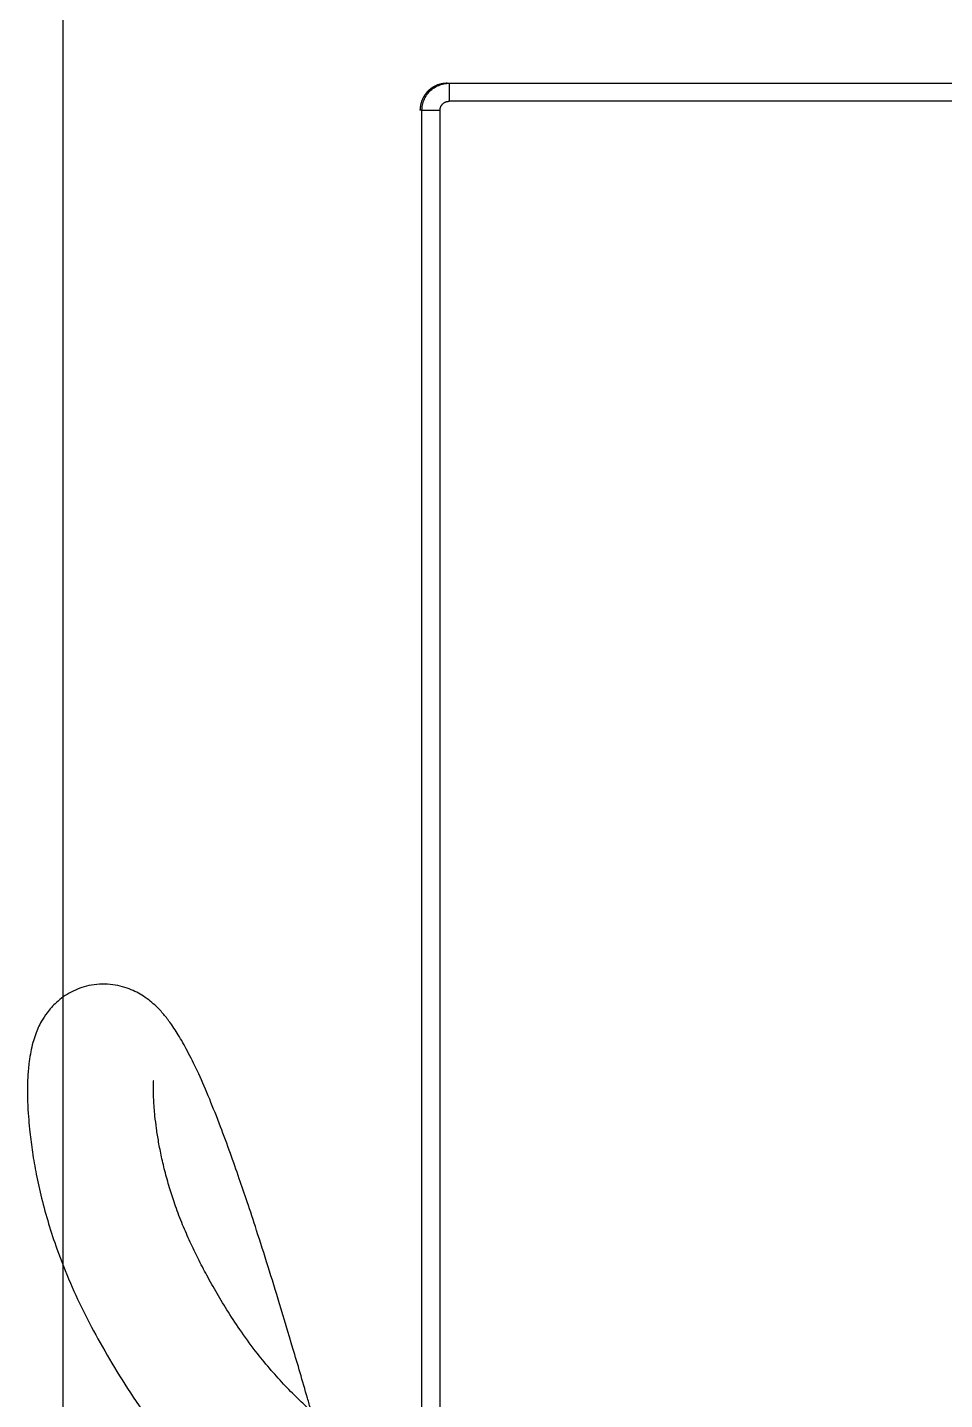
# Model space of a CAD drawing. Header units: millimetres. Extents: x -33000 to 294000, y 0 to 42408.
# Drawn here: x 19795.7 to 19897.4, y 18659.4 to 18811.7 of the extents above; entities that cross this region are included whole.
import ezdxf

# ---------------------------------------------------------------- set-up
doc = ezdxf.new("R2010")
doc.units = ezdxf.units.MM
doc.header["$LTSCALE"] = 50
doc.layers.add('arch', color=8, linetype='Continuous')

msp = doc.modelspace()

# ---------------------------------------------------------------- linework, layer by layer
at = {"layer": 'arch'}
for p, q in [((19799.58, 19014.53), (19799.58, 18114.53)), ((19842.22, 18805.53), (19953.69, 18805.53))]:
    msp.add_line(p, q, dxfattribs=at)
for points, knots in [([(19842.22, 18805.53), (19842.22, 18805.53), (19842.2, 18805.53), (19842.17, 18805.53), (19842.15, 18805.53), (19842.12, 18805.52), (19842.09, 18805.52), (19842.07, 18805.52), (19842.04, 18805.52), (19842.02, 18805.52), (19841.99, 18805.52), (19841.97, 18805.52), (19841.94, 18805.51), (19841.92, 18805.51), (19841.89, 18805.51), (19841.87, 18805.51), (19841.85, 18805.5), (19841.82, 18805.5), (19841.8, 18805.5), (19841.77, 18805.49), (19841.75, 18805.49), (19841.73, 18805.48), (19841.7, 18805.48), (19841.68, 18805.48), (19841.65, 18805.47), (19841.63, 18805.47), (19841.61, 18805.46), (19841.59, 18805.46), (19841.56, 18805.45), (19841.54, 18805.45), (19841.52, 18805.44), (19841.5, 18805.44), (19841.47, 18805.43), (19841.45, 18805.43), (19841.43, 18805.42), (19841.41, 18805.41), (19841.39, 18805.41), (19841.36, 18805.4), (19841.34, 18805.39), (19841.32, 18805.39), (19841.3, 18805.38), (19841.28, 18805.37), (19841.26, 18805.37), (19841.24, 18805.36), (19841.22, 18805.35), (19841.2, 18805.35), (19841.18, 18805.34), (19841.16, 18805.33), (19841.14, 18805.32), (19841.12, 18805.32), (19841.1, 18805.31), (19841.08, 18805.3), (19841.06, 18805.29), (19841.04, 18805.28), (19841.02, 18805.28), (19841, 18805.27), (19840.99, 18805.26), (19840.97, 18805.25), (19840.95, 18805.24), (19840.93, 18805.23), (19840.91, 18805.22), (19840.9, 18805.22), (19840.88, 18805.21), (19840.86, 18805.2), (19840.84, 18805.19), (19840.83, 18805.18), (19840.81, 18805.17), (19840.79, 18805.16), (19840.78, 18805.15), (19840.76, 18805.14), (19840.74, 18805.13), (19840.73, 18805.13), (19840.71, 18805.12), (19840.69, 18805.11), (19840.68, 18805.1), (19840.66, 18805.09), (19840.65, 18805.08), (19840.63, 18805.07), (19840.62, 18805.06), (19840.6, 18805.05), (19840.59, 18805.04), (19840.57, 18805.03), (19840.56, 18805.02), (19840.54, 18805.01), (19840.53, 18805), (19840.51, 18804.99), (19840.5, 18804.98), (19840.49, 18804.97), (19840.47, 18804.96), (19840.46, 18804.95), (19840.44, 18804.94), (19840.43, 18804.93), (19840.42, 18804.92), (19840.41, 18804.91), (19840.39, 18804.9), (19840.38, 18804.89), (19840.37, 18804.88), (19840.35, 18804.87), (19840.34, 18804.86), (19840.33, 18804.85), (19840.32, 18804.84), (19840.31, 18804.83), (19840.29, 18804.82), (19840.28, 18804.81), (19840.27, 18804.8), (19840.26, 18804.79), (19840.25, 18804.78), (19840.24, 18804.77), (19840.23, 18804.76), (19840.21, 18804.75), (19840.2, 18804.74), (19840.19, 18804.73), (19840.18, 18804.72), (19840.17, 18804.71), (19840.16, 18804.71), (19840.15, 18804.7), (19840.14, 18804.69), (19840.13, 18804.68), (19840.12, 18804.67), (19840.11, 18804.66), (19840.09, 18804.64), (19840.06, 18804.61), (19840.03, 18804.57), (19839.99, 18804.53), (19839.96, 18804.49), (19839.92, 18804.45), (19839.89, 18804.41), (19839.85, 18804.37), (19839.82, 18804.32), (19839.79, 18804.28), (19839.76, 18804.24), (19839.73, 18804.19), (19839.7, 18804.15), (19839.67, 18804.11), (19839.65, 18804.06), (19839.62, 18804.02), (19839.59, 18803.97), (19839.57, 18803.92), (19839.55, 18803.88), (19839.52, 18803.83), (19839.5, 18803.79), (19839.48, 18803.74), (19839.46, 18803.69), (19839.44, 18803.64), (19839.42, 18803.6), (19839.4, 18803.55), (19839.39, 18803.5), (19839.37, 18803.45), (19839.35, 18803.4), (19839.34, 18803.36), (19839.33, 18803.31), (19839.31, 18803.26), (19839.3, 18803.21), (19839.29, 18803.16), (19839.28, 18803.11), (19839.27, 18803.06), (19839.26, 18803.01), (19839.26, 18802.97), (19839.25, 18802.92), (19839.24, 18802.87), (19839.24, 18802.82), (19839.23, 18802.77), (19839.23, 18802.72), (19839.23, 18802.67), (19839.22, 18802.62), (19839.22, 18802.57), (19839.22, 18802.54), (19839.22, 18802.53)], [0, 0, 0, 0, 0.005532, 0.011042, 0.016529, 0.021994, 0.027436, 0.032856, 0.038253, 0.043627, 0.048979, 0.054309, 0.059616, 0.0649, 0.070162, 0.075401, 0.080618, 0.085812, 0.090984, 0.096133, 0.10126, 0.106364, 0.111446, 0.116505, 0.121541, 0.126555, 0.131547, 0.136515, 0.141462, 0.146386, 0.151287, 0.156166, 0.161022, 0.165855, 0.170666, 0.175455, 0.180221, 0.184965, 0.189686, 0.194384, 0.19906, 0.203713, 0.208344, 0.212952, 0.217538, 0.222101, 0.226642, 0.23116, 0.235656, 0.240129, 0.244579, 0.249007, 0.253413, 0.257795, 0.262156, 0.266494, 0.270809, 0.275102, 0.279372, 0.283619, 0.287845, 0.292047, 0.296227, 0.300385, 0.30452, 0.308632, 0.312722, 0.316789, 0.320834, 0.324857, 0.328856, 0.332833, 0.336788, 0.34072, 0.34463, 0.348517, 0.352381, 0.356223, 0.360043, 0.36384, 0.367614, 0.371366, 0.375095, 0.378802, 0.382486, 0.386148, 0.389787, 0.393404, 0.396998, 0.400569, 0.404118, 0.407645, 0.411149, 0.41463, 0.418089, 0.421525, 0.424939, 0.42833, 0.431699, 0.435045, 0.438369, 0.44167, 0.444948, 0.448204, 0.451438, 0.454649, 0.457837, 0.461003, 0.464146, 0.467267, 0.470365, 0.473441, 0.476494, 0.479525, 0.482533, 0.485519, 0.488482, 0.491422, 0.49434, 0.497236, 0.500109, 0.511564, 0.522994, 0.534397, 0.545774, 0.557125, 0.56845, 0.579749, 0.591021, 0.602268, 0.613488, 0.624682, 0.63585, 0.646992, 0.658107, 0.669197, 0.68026, 0.691297, 0.702308, 0.713293, 0.724251, 0.735184, 0.74609, 0.75697, 0.767824, 0.778652, 0.789454, 0.80023, 0.810979, 0.821702, 0.8324, 0.843071, 0.853716, 0.864334, 0.874927, 0.885493, 0.896034, 0.906548, 0.917036, 0.927498, 0.937934, 0.948343, 0.958727, 0.969084, 0.979416, 0.989721, 1, 1, 1, 1]), ([(19839.44, 18802.53), (19839.44, 18802.72), (19839.46, 18802.92), (19839.54, 18803.3), (19839.6, 18803.49), (19839.75, 18803.86), (19839.84, 18804.03), (19840.06, 18804.36), (19840.18, 18804.51), (19840.46, 18804.79), (19840.61, 18804.91), (19840.94, 18805.13), (19841.11, 18805.22), (19841.48, 18805.37), (19841.67, 18805.43), (19842.05, 18805.51), (19842.25, 18805.53), (19842.44, 18805.53)], [0, 0, 0, 0, 0.125, 0.125, 0.25, 0.25, 0.375, 0.375, 0.5, 0.5, 0.625, 0.625, 0.75, 0.75, 0.875, 0.875, 1, 1, 1, 1]), ([(19842.44, 18805.53), (19842.44, 18805.53), (19842.44, 18805.53), (19842.44, 18805.52), (19842.44, 18805.48), (19842.44, 18805.32), (19842.44, 18804.95), (19842.44, 18804.44), (19842.44, 18803.94), (19842.44, 18803.7), (19842.44, 18803.53)], [0, 0, 0, 0, 0.000393, 0.017217, 0.089223, 0.16123, 0.449255, 0.73728, 0.881292, 1, 1, 1, 1]), ([(19839.44, 18802.53), (19839.41, 18802.53), (19839.38, 18802.53), (19839.32, 18802.53), (19839.3, 18802.53), (19839.26, 18802.53), (19839.24, 18802.53), (19839.22, 18802.53), (19839.22, 18802.53), (19839.22, 18802.53)], [0, 0, 0, 0, 0.244427, 0.244427, 0.496285, 0.496285, 0.748142, 0.748142, 1, 1, 1, 1]), ([(19839.44, 18802.53), (19839.44, 18802.53), (19839.45, 18802.53), (19839.49, 18802.53), (19839.65, 18802.53), (19840.02, 18802.53), (19840.53, 18802.53), (19841.03, 18802.53), (19841.27, 18802.53), (19841.44, 18802.53)], [0, 0, 0, 0, 0.016831, 0.088865, 0.160899, 0.449036, 0.737173, 0.881241, 1, 1, 1, 1]), ([(19827.11, 18658.26), (19826.99, 18658.71), (19826.31, 18661.07), (19825.13, 18665.11), (19823.68, 18669.96), (19822.33, 18674.32), (19821.13, 18678.08), (19820.08, 18681.29), (19819.11, 18684.12), (19818.12, 18686.95), (19817.01, 18689.95), (19815.83, 18692.92), (19814.67, 18695.6), (19813.56, 18697.88), (19812.54, 18699.71), (19811.63, 18701.11), (19810.8, 18702.19), (19809.97, 18703.1), (19808.69, 18704.17), (19806.96, 18705.09), (19804.86, 18705.63), (19802.53, 18705.51), (19800.38, 18704.7), (19798.89, 18703.61), (19797.85, 18702.44), (19797.2, 18701.43), (19796.82, 18700.67), (19796.51, 18699.88), (19796.23, 18699), (19796.01, 18698.01), (19795.81, 18696.78), (19795.68, 18695.32), (19795.64, 18693.68), (19795.68, 18692.04), (19795.78, 18690.53), (19795.94, 18688.82), (19796.2, 18686.84), (19796.63, 18684.37), (19797.22, 18681.71), (19797.98, 18678.94), (19799.02, 18675.79), (19800.36, 18672.39), (19802.04, 18668.81), (19803.94, 18665.27), (19806.13, 18661.59), (19808.67, 18657.8), (19811.59, 18654.05), (19814.8, 18650.53), (19818.2, 18647.31), (19821.84, 18644.36), (19825.83, 18641.55), (19830.31, 18638.84), (19835, 18636.32), (19839.33, 18634.19), (19843.14, 18632.39), (19846.33, 18630.89), (19849.16, 18629.54), (19851.63, 18628.32), (19853.62, 18627.28), (19855.21, 18626.4), (19856.48, 18625.67), (19857.79, 18624.89), (19859.29, 18623.94), (19861.03, 18622.76), (19862.98, 18621.31), (19865.11, 18619.59), (19867.4, 18617.56), (19869.54, 18615.5), (19870.93, 18614.11), (19871.52, 18613.52)], [0, 0, 0, 0, 0.002402, 0.012822, 0.022862, 0.031953, 0.041591, 0.049804, 0.057078, 0.065589, 0.075662, 0.087423, 0.100212, 0.112465, 0.124066, 0.134938, 0.14339, 0.151502, 0.160466, 0.167922, 0.176056, 0.184411, 0.191859, 0.199965, 0.206744, 0.21219, 0.217097, 0.223024, 0.230036, 0.23816, 0.247424, 0.260726, 0.274526, 0.287305, 0.299016, 0.309624, 0.327234, 0.346233, 0.366797, 0.388823, 0.410891, 0.441474, 0.471024, 0.500223, 0.53021, 0.561057, 0.591924, 0.620712, 0.647368, 0.671723, 0.697531, 0.724554, 0.751108, 0.776769, 0.796252, 0.814395, 0.830904, 0.84598, 0.860444, 0.869383, 0.878121, 0.886896, 0.897619, 0.910691, 0.92579, 0.943097, 0.962569, 0.984147, 1, 1, 1, 1]), ([(19881.9, 18622.77), (19881.55, 18623.12), (19880.39, 18624.31), (19878.43, 18626.27), (19876.03, 18628.55), (19873.6, 18630.7), (19870.98, 18632.82), (19867.98, 18635), (19864.83, 18637.02), (19861.75, 18638.8), (19859.05, 18640.24), (19856.54, 18641.51), (19854.3, 18642.6), (19852.26, 18643.57), (19850.22, 18644.53), (19847.99, 18645.58), (19845.47, 18646.77), (19842.82, 18648.07), (19840.21, 18649.41), (19837.82, 18650.71), (19835.71, 18651.93), (19833.91, 18653.05), (19832.4, 18654.06), (19831.11, 18654.97), (19829.94, 18655.84), (19828.69, 18656.83), (19827.3, 18658.02), (19825.78, 18659.41), (19824.22, 18660.98), (19822.66, 18662.71), (19821.01, 18664.71), (19819.43, 18666.88), (19817.96, 18669.1), (19816.69, 18671.21), (19815.57, 18673.19), (19814.58, 18675.07), (19813.69, 18676.94), (19812.85, 18678.87), (19812.11, 18680.82), (19811.48, 18682.73), (19810.95, 18684.56), (19810.53, 18686.33), (19810.21, 18687.99), (19809.97, 18689.51), (19809.81, 18690.82), (19809.72, 18691.87), (19809.66, 18692.77), (19809.64, 18693.61), (19809.64, 18694.31), (19809.65, 18694.72), (19809.64, 18694.82), (19809.62, 18694.84)], [0, 0, 0, 0, 0.0087569, 0.0291666, 0.0481263, 0.0655636, 0.082947, 0.1025636, 0.1244691, 0.140388, 0.1554253, 0.1689002, 0.1807908, 0.1910894, 0.2015427, 0.2137453, 0.2277044, 0.2434234, 0.2587888, 0.2734129, 0.2866866, 0.298605, 0.3091656, 0.3183675, 0.3268702, 0.3363666, 0.3485088, 0.3620438, 0.3769628, 0.3932545, 0.4107109, 0.4329158, 0.4538942, 0.4736599, 0.493506, 0.5119877, 0.5301413, 0.5492772, 0.569369, 0.5868021, 0.6046622, 0.6217005, 0.6376579, 0.6525469, 0.6667693, 0.677429, 0.689201, 0.7020371, 0.7156121, 0.7277434, 0.7360933, 0.7360933, 0.7360933, 0.7360933])]:
    msp.add_open_spline(points, degree=3, knots=knots, dxfattribs=at)
for points in [[(19842.44, 18805.53), (19952.94, 18805.53)], [(19839.44, 18649.84), (19839.44, 18802.53)], [(19841.44, 18802.53), (19841.44, 18648.78)], [(19951.94, 18803.53), (19842.44, 18803.53)]]:
    msp.add_open_spline(points, degree=1, dxfattribs=at)
msp.add_rational_spline([(19841.44, 18802.53), (19841.44, 18803.11), (19841.86, 18803.53), (19842.44, 18803.53)], [1, 0.804737854124, 0.804737854124, 1], degree=3, dxfattribs=at)

doc.saveas('drawing.dxf')
